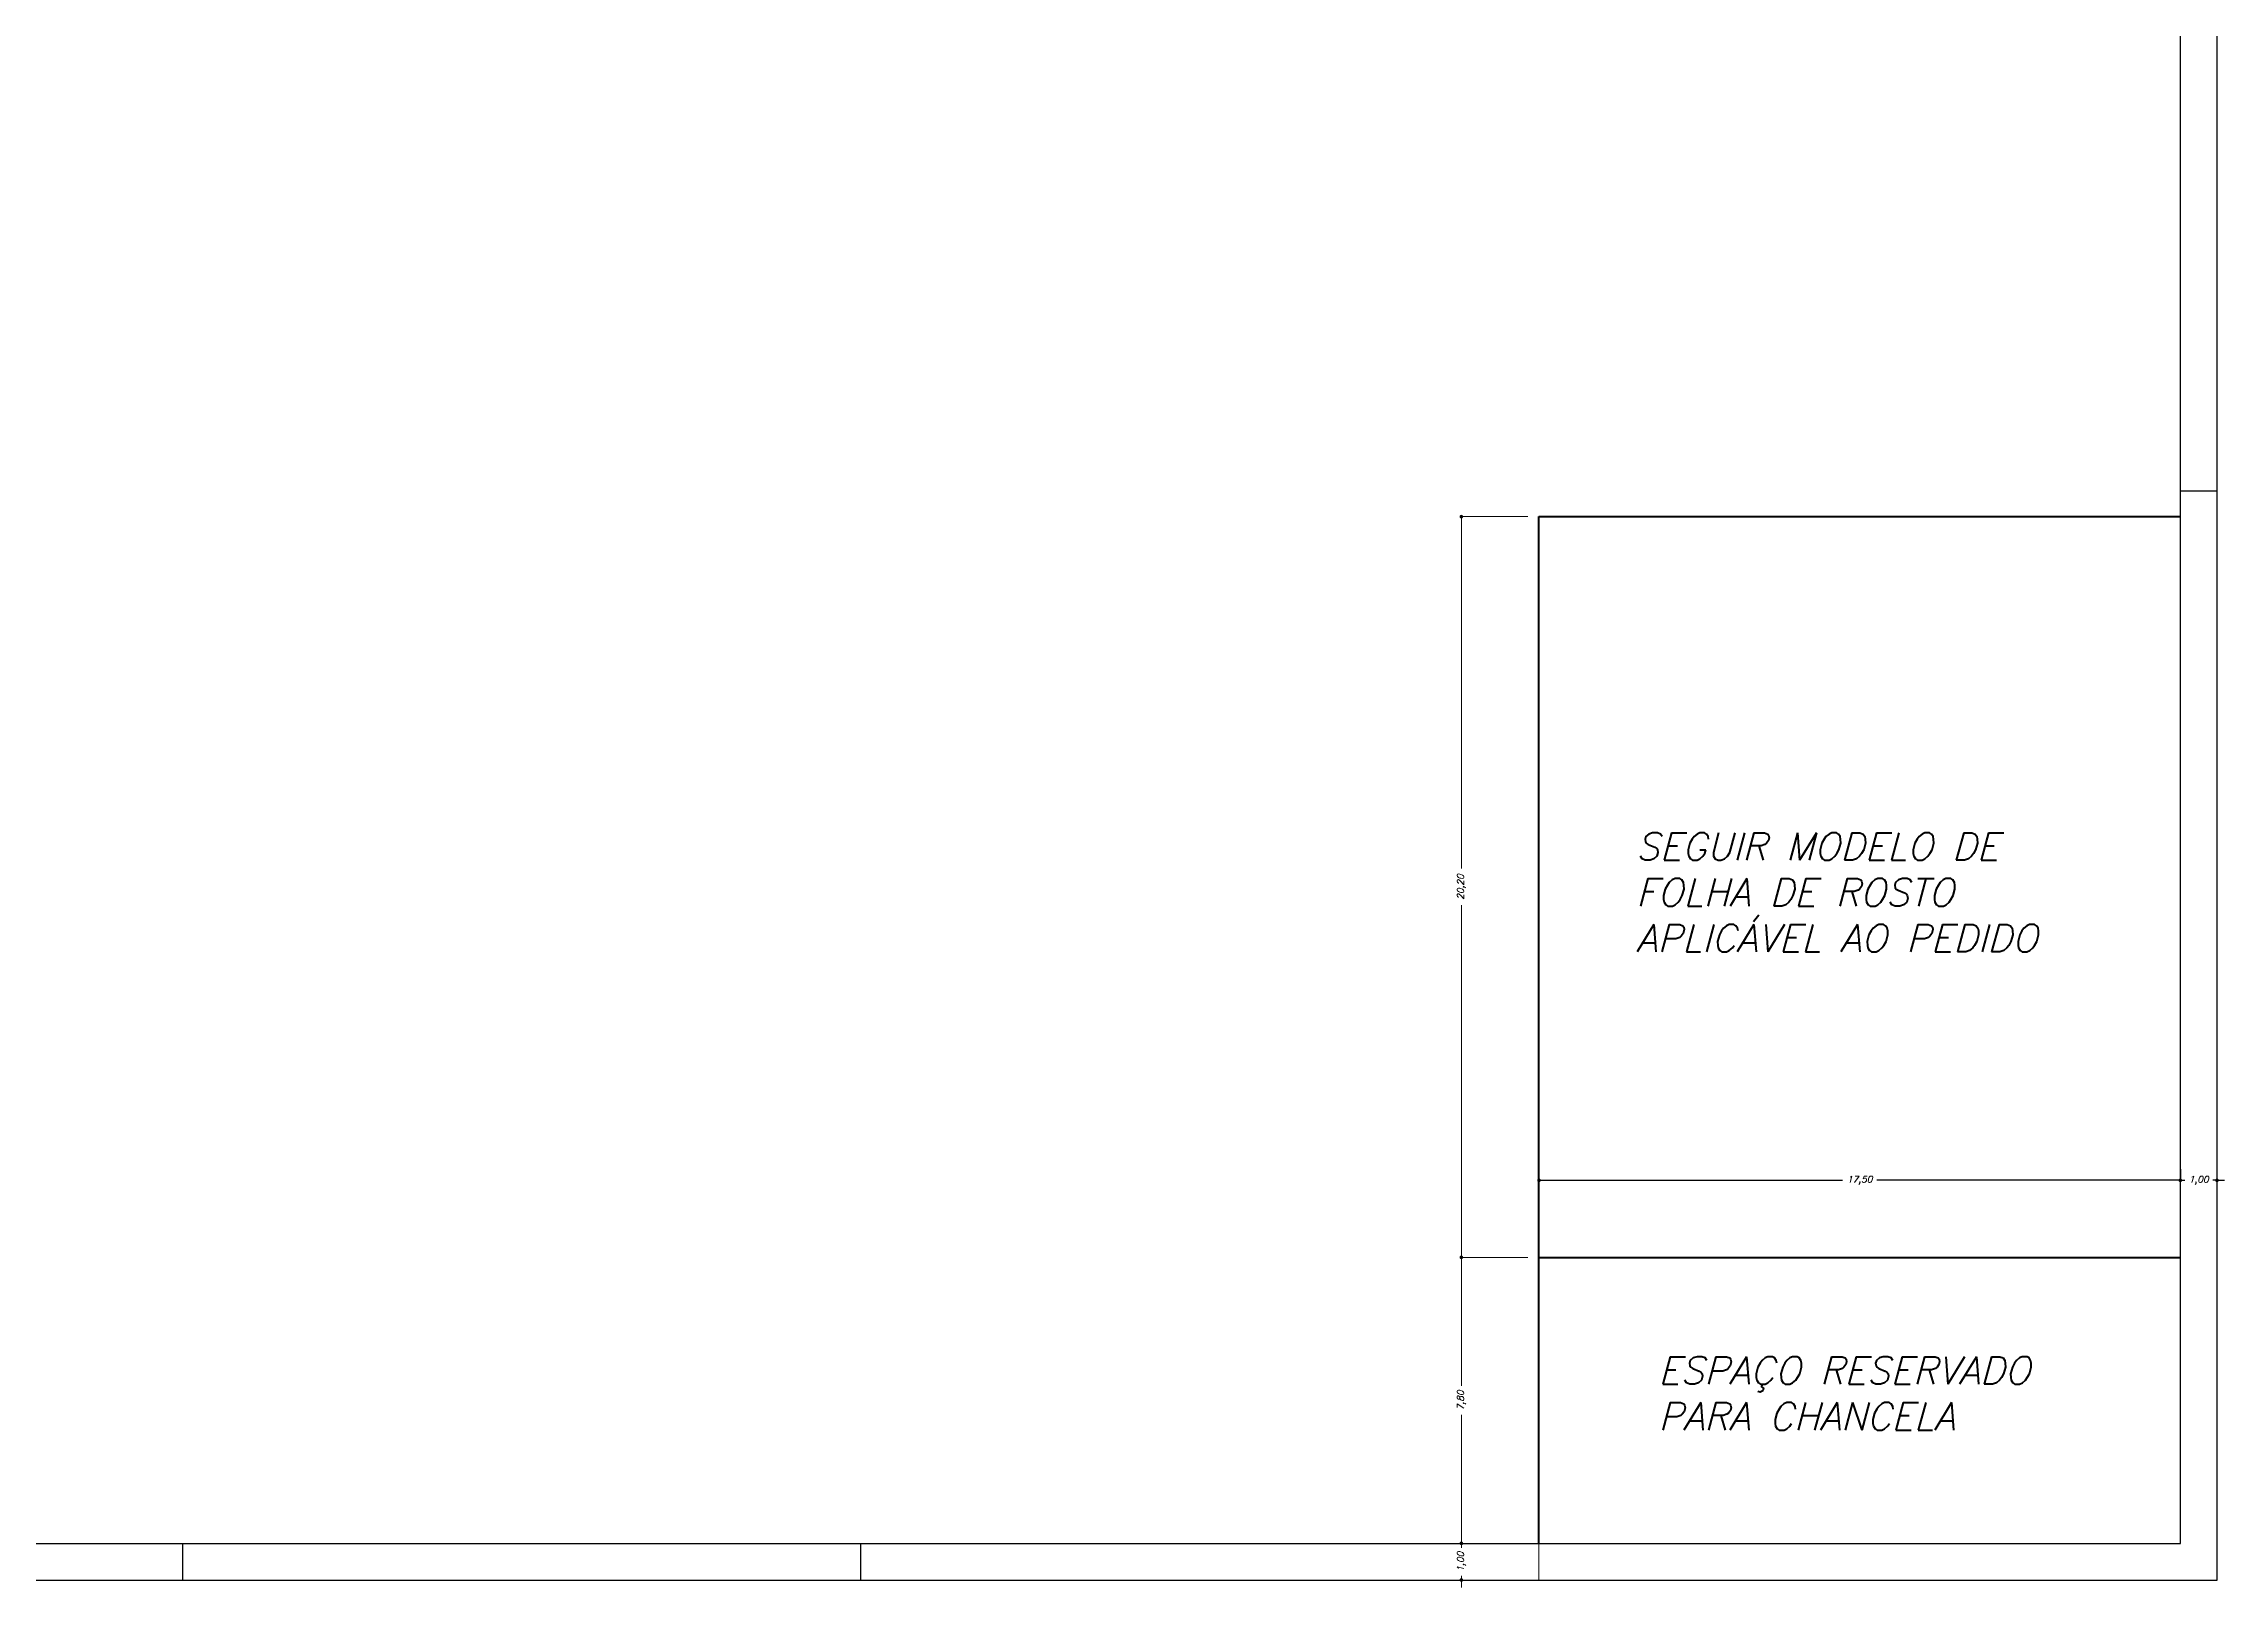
# Model space of a CAD drawing. Header units: millimetres. Extents: x -127 to 4076, y -110 to 475.
# Drawn here: x -67.3 to -7.8, y 35.8 to 77.9 of the extents above; entities that cross this region are included whole.
import ezdxf

# ---------------------------------------------------------------- set-up
doc = ezdxf.new("R2010")
doc.units = ezdxf.units.MM
for name, color, linetype in [('AR-AUX', 1, 'Continuous'), ('AR-COB', 1, 'Continuous'), ('AR-FLH', 9, 'Continuous')]:
    doc.layers.add(name, color=color, linetype=linetype)
for name, color, linetype, lineweight in [('AUX1', 1, 'Continuous', 15), ('AUX4', 9, 'Continuous', 90), ('TXT3', 3, 'Continuous', 30)]:
    doc.layers.add(name, color=color, linetype=linetype, lineweight=lineweight)
doc.styles.add('ROMANS 2', font='romans.shx', dxfattribs={"oblique": 15})
doc.styles.add('Romans1', font='romans.shx', dxfattribs={"oblique": 15})
doc.dimstyles.new('1-100', dxfattribs={"dimtxt": 0.18, "dimasz": 0.1, "dimexe": 0.0225, "dimexo": 0.3, "dimgap": 0.125, "dimtad": 0, "dimzin": 1, "dimtxsty": 'Romans1', "dimblk": 'DOT', "dimcen": 0.1, "dimdle": 0.2, "dimclrd": 256, "dimclre": 256, "dimclrt": 256, "dimazin": 0, "dimtfac": 1, "dimtmove": 0, "dimatfit": 3, "dimldrblk": 'DOT', "dimfxl": 0.2, "dimlwd": -1, "dimlwe": -1, "dimarcsym": 0})

# ---------------------------------------------------------------- blocks, each defined once
blk = doc.blocks.new('_Dot')
at = {"layer": 'AR-COB', "color": 0, "lineweight": -2}
blk.add_line((-0.5, 0), (-1, 0), dxfattribs=at)
at = {"layer": 'AR-COB', "color": 0, "const_width": 0.5}
blk.add_lwpolyline([(-0.25, 0, 1), (0.25, 0, 1)], format="xyb", close=True, dxfattribs=at)
blk = doc.blocks.new('*D3')
at = {"layer": 'AR-AUX', "transparency": 16777216}
for p, q in [((-26.499, 45.028), (-26.499, 46.899)), ((-26.399, 46.877), (-18.217, 46.877)), ((-9.099, 46.877), (-17.281, 46.877)), ((-8.999, 45.028), (-8.999, 46.899))]:
    blk.add_line(p, q, dxfattribs=at)
at = {"layer": 'Defpoints', "color": 0, "transparency": 16777216}
for p in [(-8.999, 46.877), (-26.499, 44.728), (-8.999, 44.728)]:
    blk.add_point(p, dxfattribs=at)
at = {"layer": 'AR-AUX', "transparency": 16777216, "xscale": 0.1, "yscale": 0.1, "zscale": 0.1, "rotation": 180}
blk.add_blockref('_Dot', (-26.499, 46.877), dxfattribs=at)
at = {"layer": 'AR-AUX', "transparency": 16777216, "xscale": 0.1, "yscale": 0.1, "zscale": 0.1}
blk.add_blockref('_Dot', (-8.999, 46.877), dxfattribs=at)
at = {"layer": 'AR-AUX', "transparency": 16777216, "insert": (-17.749, 46.877), "char_height": 0.18, "attachment_point": 5, "style": 'Romans1'}
blk.add_mtext('17,50', dxfattribs=at)
blk = doc.blocks.new('*D4')
at = {"layer": 'AUX1', "transparency": 16777216}
for p, q in [((-26.799, 44.776), (-28.639, 44.776)), ((-28.616, 44.676), (-28.616, 41.273)), ((-28.616, 37.076), (-28.616, 40.479)), ((-26.799, 36.976), (-28.639, 36.976))]:
    blk.add_line(p, q, dxfattribs=at)
at = {"layer": 'Defpoints', "color": 0, "transparency": 16777216}
for p in [(-28.616, 44.776), (-26.499, 44.776), (-26.499, 36.976)]:
    blk.add_point(p, dxfattribs=at)
at = {"layer": 'AUX1', "transparency": 16777216, "xscale": 0.1, "yscale": 0.1, "zscale": 0.1}
for p, rotation in [((-28.616, 44.776), 90), ((-28.616, 36.976), 270)]:
    blk.add_blockref('_Dot', p, dxfattribs=dict(at, rotation=rotation))
at = {"layer": 'AUX1', "transparency": 16777216, "insert": (-28.616, 40.876), "char_height": 0.18, "attachment_point": 5, "rotation": 90, "style": 'Romans1'}
blk.add_mtext('7,80', dxfattribs=at)
blk = doc.blocks.new('*D5')
at = {"layer": 'AUX1', "transparency": 16777216}
for p, q in [((-26.799, 36.976), (-28.639, 36.976)), ((-28.616, 37.076), (-28.616, 37.176)), ((-28.616, 36.976), (-28.616, 36.858)), ((-26.799, 35.976), (-28.639, 35.976)), ((-28.616, 35.976), (-28.616, 36.094)), ((-28.616, 35.876), (-28.616, 35.776))]:
    blk.add_line(p, q, dxfattribs=at)
at = {"layer": 'Defpoints', "color": 0, "transparency": 16777216}
for p in [(-26.499, 36.976), (-28.616, 35.976), (-26.499, 35.976)]:
    blk.add_point(p, dxfattribs=at)
at = {"layer": 'AUX1', "transparency": 16777216, "xscale": 0.1, "yscale": 0.1, "zscale": 0.1}
for p, rotation in [((-28.616, 36.976), 270), ((-28.616, 35.976), 90)]:
    blk.add_blockref('_Dot', p, dxfattribs=dict(at, rotation=rotation))
at = {"layer": 'AUX1', "transparency": 16777216, "insert": (-28.616, 36.476), "char_height": 0.18, "attachment_point": 5, "rotation": 90, "style": 'Romans1'}
blk.add_mtext('1,00', dxfattribs=at)
blk = doc.blocks.new('*D1')
at = {"layer": 'AR-AUX', "transparency": 16777216}
for p, q in [((-8.999, 47.177), (-8.999, 46.899)), ((-9.099, 46.877), (-9.199, 46.877)), ((-8.999, 46.877), (-8.881, 46.877)), ((-7.999, 46.877), (-8.117, 46.877)), ((-7.999, 45.054), (-7.999, 46.899)), ((-7.899, 46.877), (-7.799, 46.877))]:
    blk.add_line(p, q, dxfattribs=at)
at = {"layer": 'Defpoints', "color": 0, "transparency": 16777216}
for p in [(-8.999, 46.877), (-7.999, 46.877), (-7.999, 44.754)]:
    blk.add_point(p, dxfattribs=at)
at = {"layer": 'AR-AUX', "transparency": 16777216, "xscale": 0.1, "yscale": 0.1, "zscale": 0.1}
blk.add_blockref('_Dot', (-8.999, 46.877), dxfattribs=at)
at = {"layer": 'AR-AUX', "transparency": 16777216, "xscale": 0.1, "yscale": 0.1, "zscale": 0.1, "rotation": 180}
blk.add_blockref('_Dot', (-7.999, 46.877), dxfattribs=at)
at = {"layer": 'AR-AUX', "transparency": 16777216, "insert": (-8.499, 46.877), "char_height": 0.18, "attachment_point": 5, "style": 'Romans1'}
blk.add_mtext('1,00', dxfattribs=at)
blk = doc.blocks.new('*D2')
at = {"layer": 'AUX1', "transparency": 16777216}
for p, q in [((-26.799, 64.976), (-28.639, 64.976)), ((-28.616, 64.876), (-28.616, 55.376)), ((-28.616, 44.876), (-28.616, 54.376)), ((-26.799, 44.776), (-28.639, 44.776))]:
    blk.add_line(p, q, dxfattribs=at)
at = {"layer": 'Defpoints', "color": 0, "transparency": 16777216}
for p in [(-28.616, 64.976), (-26.499, 64.976), (-26.499, 44.776)]:
    blk.add_point(p, dxfattribs=at)
at = {"layer": 'AUX1', "transparency": 16777216, "xscale": 0.1, "yscale": 0.1, "zscale": 0.1}
for p, rotation in [((-28.616, 64.976), 90), ((-28.616, 44.776), 270)]:
    blk.add_blockref('_Dot', p, dxfattribs=dict(at, rotation=rotation))
at = {"layer": 'AUX1', "transparency": 16777216, "insert": (-28.616, 54.876), "char_height": 0.18, "attachment_point": 5, "rotation": 90, "style": 'Romans1'}
blk.add_mtext('20,20', dxfattribs=at)

msp = doc.modelspace()

# ---------------------------------------------------------------- linework, layer by layer
at = {"layer": 'AR-AUX'}
for p, q in [((-7.999, 35.976), (-7.999, 119.976)), ((-8.999, 65.676), (-7.999, 65.676)), ((-63.499, 35.976), (-63.499, 36.976)), ((-44.999, 35.976), (-44.999, 36.976)), ((-126.799, 35.976), (-7.999, 35.976))]:
    msp.add_line(p, q, dxfattribs=at)
at = {"layer": 'AR-FLH'}
for p, q in [((-8.999, 36.976), (-8.999, 118.976)), ((-124.299, 36.976), (-8.999, 36.976))]:
    msp.add_line(p, q, dxfattribs=at)
at = {"layer": 'AUX1'}
msp.add_line((-26.499, 35.976), (-26.499, 36.976), dxfattribs=at)
at = {"layer": 'AUX4'}
for p, q in [((-26.499, 36.976), (-26.499, 64.976)), ((-26.499, 64.976), (-8.999, 64.976)), ((-26.499, 44.776), (-8.999, 44.776))]:
    msp.add_line(p, q, dxfattribs=at)

# ---------------------------------------------------------------- texts
at = {"layer": 'TXT3', "char_height": 0.75, "width": 14.23796, "attachment_point": 1, "style": 'ROMANS 2'}
for s, insert in [('SEGUIR MODELO DE FOLHA DE ROSTO APLICÁVEL AO PEDIDO', (-23.856, 56.357)), ('ESPAÇO RESERVADO PARA CHANCELA', (-23.253, 42.067))]:
    msp.add_mtext(s, dxfattribs=dict(at, insert=insert))

# ---------------------------------------------------------------- dimensions: what is measured, and where the dimension line sits
at = {"layer": 'AR-AUX'}
dim = msp.add_linear_dim(base=(-7.999, 46.877), p1=(-8.999, 46.877), p2=(-7.999, 44.754), dimstyle='1-100', override={"dimtmove": 1}, dxfattribs=at)
dim.commit()
dim.dimension.update_dxf_attribs({"geometry": '*D1', "text_midpoint": (-8.499, 46.877)})
dim = msp.add_linear_dim(base=(-8.999, 46.877), p1=(-26.499, 44.728), p2=(-8.999, 44.728), dimstyle='1-100', dxfattribs=at)
dim.commit()
dim.dimension.update_dxf_attribs({"geometry": '*D3', "text_midpoint": (-17.749, 46.877)})
at = {"layer": 'AUX1'}
for base, p1, p2, picture, middle in [((-28.616, 64.976), (-26.499, 44.776), (-26.499, 64.976), '*D2', (-28.616, 54.876)), ((-28.616, 44.776), (-26.499, 36.976), (-26.499, 44.776), '*D4', (-28.616, 40.876)), ((-28.616, 35.976), (-26.499, 36.976), (-26.499, 35.976), '*D5', (-28.616, 36.476))]:
    dim = msp.add_linear_dim(base=base, p1=p1, p2=p2, angle=90, dimstyle='1-100', dxfattribs=at)
    dim.commit()
    dim.dimension.update_dxf_attribs({"geometry": picture, "text_midpoint": middle})

doc.saveas('drawing.dxf')
